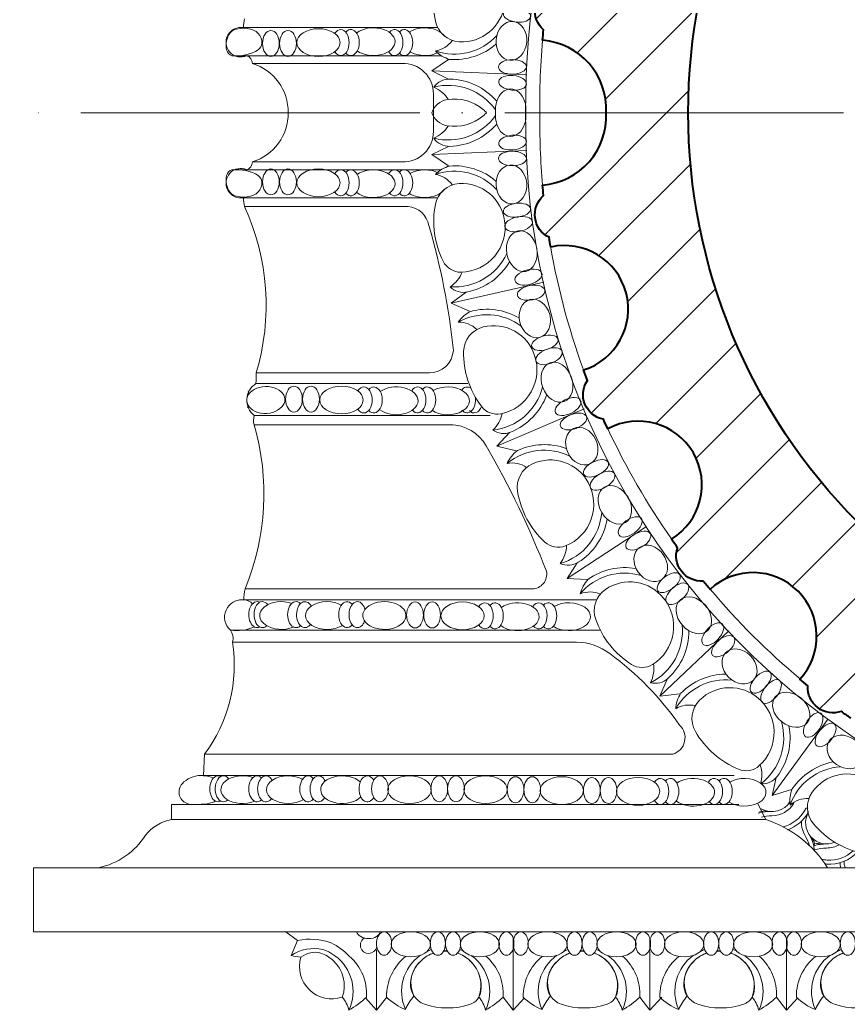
# Model space of a CAD drawing. Header units: millimetres. Extents: x 542654 to 551203, y 315718 to 321804.
# Drawn here: x 545931.4 to 546224.8, y 320136.7 to 320487.3 of the extents above; entities that cross this region are included whole.
import ezdxf

# ---------------------------------------------------------------- set-up
doc = ezdxf.new("R2010")
doc.units = ezdxf.units.MM
doc.linetypes.add('ACAD_ISO04W100', pattern=[30, 24, -3, 0, -3])
doc.layers.add('cad-block.com', color=250, linetype='Continuous')

msp = doc.modelspace()

# ---------------------------------------------------------------- hatches: boundary and pattern name
at = {"layer": 'cad-block.com', "lineweight": 15, "true_color": 0x000000}
h = msp.add_hatch(dxfattribs=at)
h.set_pattern_fill('ANSI31', color=18, scale=150, style=0)
h.set_pattern_definition([(45, (-1126099.823, -80286.563), (-13.25825215, 13.25825215), [])])
edge = h.paths.add_edge_path()
edge.add_arc((546631.96, 320453.48), 24.77, 177.8265, 265.2257)
edge.add_arc((546373.21, 320451.3), 257.67, 354.1553, 354.9869, ccw=False)
edge.add_arc((546623.73, 320418.33), 8.9, -64.2064, 49.2074, ccw=False)
edge.add_arc((546373.87, 320451.19), 257.01, 350.0647, 350.8467, ccw=False)
edge.add_arc((546622.11, 320384.86), 22.54, 77.4026, 252.7016)
edge.add_arc((546373.21, 320451.3), 257.67, 339.1553, 340.0384, ccw=False)
edge.add_arc((546606.66, 320354.61), 8.9, -79.2064, 34.2074, ccw=False)
edge.add_arc((546373.21, 320451.3), 257.67, 335.0207, 335.8457, ccw=False)
edge.add_arc((546596.02, 320322.69), 22.54, 61.4709, 238.5379)
edge.add_arc((546373.22, 320451.3), 257.66, 324.1553, 324.9882, ccw=False)
edge.add_arc((546573.68, 320297.49), 8.9, -94.2064, 19.2074, ccw=False)
edge.add_arc((546373.21, 320451.3), 257.67, 319.9981, 320.8457, ccw=False)
edge.add_arc((546555.37, 320269.05), 22.54, 47.4916, 222.4785)
edge.add_arc((546373.21, 320451.3), 257.67, 309.1553, 309.9719, ccw=False)
edge.add_arc((546527.03, 320250.84), 8.9, -109.2064, 4.2074, ccw=False)
edge.add_arc((546373.21, 320451.3), 257.67, 304.9273, 305.8457, ccw=False)
edge.add_arc((546501.79, 320227.85), 22.54, 32.764, 207.0672)
edge.add_arc((546373.22, 320451.28), 257.65, 294.1553, 294.904, ccw=False)
edge.add_arc((546469.91, 320217.86), 8.9, 235.7936, 349.2074, ccw=False)
edge.add_arc((546373.21, 320451.3), 257.67, 289.958, 290.8457, ccw=False)
edge.add_arc((546439.65, 320202.39), 22.54, 17.3263, 192.5624)
edge.add_arc((546373.21, 320451.3), 257.67, 279.1553, 279.9308, ccw=False)
edge.add_arc((546406.2, 320200.79), 8.9, 220.7936, 334.2074, ccw=False)
edge.add_arc((546373.21, 320451.3), 257.67, 275.0131, 275.8457, ccw=False)
edge.add_arc((546373.21, 320193.63), 22.54, 2.5066, 90)
edge.add_arc((546373.21, 320193.63), 22.54, 90, 177.4934)
edge.add_arc((546373.21, 320451.3), 257.67, 264.1543, 264.9869, ccw=False)
edge.add_arc((546340.23, 320200.79), 8.9, 205.7926, 319.2064, ccw=False)
edge.add_arc((546373.21, 320451.3), 257.67, 260.0692, 260.8447, ccw=False)
edge.add_arc((546306.78, 320202.39), 22.54, 347.4376, 522.6737)
edge.add_arc((546373.21, 320451.3), 257.67, 249.1543, 250.042, ccw=False)
edge.add_arc((546276.51, 320217.86), 8.9, 190.7926, 304.2064, ccw=False)
edge.add_arc((546373.2, 320451.28), 257.65, 245.096, 245.8447, ccw=False)
edge.add_arc((546244.64, 320227.85), 22.54, 332.9328, 507.236)
edge.add_arc((546373.21, 320451.3), 257.67, 234.1543, 235.0727, ccw=False)
edge.add_arc((546219.39, 320250.84), 8.9, 175.7926, 289.2064, ccw=False)
edge.add_arc((546373.21, 320451.3), 257.67, 230.0281, 230.8447, ccw=False)
edge.add_arc((546191.06, 320269.05), 22.54, 317.5215, 492.5084)
edge.add_arc((546373.21, 320451.3), 257.67, 219.1543, 220.0019, ccw=False)
edge.add_arc((546172.75, 320297.49), 8.9, 160.7926, 274.2064, ccw=False)
edge.add_arc((546373.2, 320451.3), 257.66, 215.0118, 215.8447, ccw=False)
edge.add_arc((546150.41, 320322.69), 22.54, 301.4621, 478.5291)
edge.add_arc((546373.21, 320451.3), 257.67, 204.1543, 204.9793, ccw=False)
edge.add_arc((546139.77, 320354.61), 8.9, 145.7926, 259.2064, ccw=False)
edge.add_arc((546373.21, 320451.3), 257.67, 199.9616, 200.8447, ccw=False)
edge.add_arc((546124.32, 320384.86), 22.54, 287.2984, 462.5974)
edge.add_arc((546372.55, 320451.19), 257.01, 189.1533, 189.9353, ccw=False)
edge.add_arc((546122.69, 320418.33), 8.9, 130.7926, 244.2064, ccw=False)
edge.add_arc((546373.21, 320451.3), 257.67, 185.0131, 185.8447, ccw=False)
edge.add_arc((546114.56, 320453.28), 24.57, 274.5848, 362.6533)
edge.add_arc((546114.56, 320455.55), 24.57, 357.3467, 445.4152)
edge.add_arc((546373.21, 320457.53), 257.67, 174.1553, 174.9869, ccw=False)
edge.add_arc((546122.69, 320490.51), 8.9, 115.7936, 229.2074, ccw=False)
edge.add_arc((546372.55, 320457.64), 257.01, 170.0647, 170.8467, ccw=False)
edge.add_arc((546124.32, 320523.97), 22.54, 257.4026, 432.7016)
edge.add_arc((546373.21, 320457.53), 257.67, 159.1553, 160.0384, ccw=False)
edge.add_arc((546139.77, 320554.22), 8.9, 100.7936, 214.2074, ccw=False)
edge.add_arc((546373.21, 320457.53), 257.67, 155.0207, 155.8457, ccw=False)
edge.add_arc((546150.41, 320586.14), 22.54, 241.4709, 418.5379)
edge.add_arc((546373.2, 320457.53), 257.66, 144.1553, 144.9882, ccw=False)
edge.add_arc((546172.75, 320611.35), 8.9, 85.7936, 199.2074, ccw=False)
edge.add_arc((546373.21, 320457.53), 257.67, 139.9981, 140.8457, ccw=False)
edge.add_arc((546191.06, 320639.78), 22.54, 227.4916, 402.4785)
edge.add_arc((546373.21, 320457.53), 257.67, 129.1553, 129.9719, ccw=False)
edge.add_arc((546219.39, 320657.99), 8.9, 70.7936, 184.2074, ccw=False)
edge.add_arc((546373.21, 320457.53), 257.67, 124.9273, 125.8457, ccw=False)
edge.add_arc((546244.64, 320680.98), 22.54, 212.764, 387.0672)
edge.add_arc((546373.2, 320457.55), 257.65, 114.1553, 114.904, ccw=False)
edge.add_arc((546276.51, 320690.97), 8.9, 55.7936, 169.2074, ccw=False)
edge.add_arc((546373.21, 320457.53), 257.67, 109.958, 110.8457, ccw=False)
edge.add_arc((546306.78, 320706.44), 22.54, 197.3263, 372.5624)
edge.add_arc((546373.21, 320457.53), 257.67, 99.1553, 99.9308, ccw=False)
edge.add_arc((546340.23, 320708.04), 8.9, 40.7936, 154.2074, ccw=False)
edge.add_arc((546373.21, 320457.53), 257.67, 95.0131, 95.8457, ccw=False)
edge.add_arc((546373.21, 320715.2), 22.54, 182.5066, 270)
edge.add_arc((546373.21, 320715.2), 22.54, 270, 357.4934)
edge.add_arc((546373.21, 320457.53), 257.67, 84.1543, 84.9869, ccw=False)
edge.add_arc((546406.2, 320708.04), 8.9, 25.7926, 139.2064, ccw=False)
edge.add_arc((546373.21, 320457.53), 257.67, 80.0692, 80.8447, ccw=False)
edge.add_arc((546439.65, 320706.44), 22.54, 167.4376, 342.6737)
edge.add_arc((546373.21, 320457.53), 257.67, 69.1543, 70.042, ccw=False)
edge.add_arc((546469.91, 320690.97), 8.9, 10.7926, 124.2064, ccw=False)
edge.add_arc((546373.22, 320457.55), 257.65, 65.096, 65.8447, ccw=False)
edge.add_arc((546501.79, 320680.98), 22.54, 152.9328, 327.236)
edge.add_arc((546373.21, 320457.53), 257.67, 54.1543, 55.0727, ccw=False)
edge.add_arc((546527.03, 320657.99), 8.9, -4.2074, 109.2064, ccw=False)
edge.add_arc((546373.21, 320457.53), 257.67, 50.0281, 50.8447, ccw=False)
edge.add_arc((546555.37, 320639.78), 22.54, 137.5215, 312.5084)
edge.add_arc((546373.21, 320457.53), 257.67, 39.1543, 40.0019, ccw=False)
edge.add_arc((546573.68, 320611.35), 8.9, -19.2074, 94.2064, ccw=False)
edge.add_arc((546373.22, 320457.53), 257.66, 35.0118, 35.8447, ccw=False)
edge.add_arc((546596.02, 320586.14), 22.54, 121.4621, 298.5291)
edge.add_arc((546373.21, 320457.53), 257.67, 24.1543, 24.9793, ccw=False)
edge.add_arc((546606.66, 320554.22), 8.9, -34.2074, 79.2064, ccw=False)
edge.add_arc((546373.21, 320457.53), 257.67, 19.9616, 20.8447, ccw=False)
edge.add_arc((546622.11, 320523.97), 22.54, 107.2984, 282.5974)
edge.add_arc((546373.87, 320457.64), 257.01, 9.1533, 9.9353, ccw=False)
edge.add_arc((546623.73, 320490.51), 8.9, -49.2074, 64.2064, ccw=False)
edge.add_arc((546373.21, 320457.53), 257.67, 5.0131, 5.8447, ccw=False)
edge.add_arc((546631.96, 320455.35), 24.77, 94.7743, 182.1735)
edge = h.paths.add_edge_path(flags=16)
edge.add_arc((546373.21, 320454.42), 205.1, 89.9994, 180, ccw=False)
edge.add_arc((546373.21, 320454.42), 205.1, 0, 90.0006, ccw=False)
edge.add_arc((546373.21, 320454.42), 205.1, -90.0006, 0, ccw=False)
edge.add_arc((546373.21, 320454.42), 205.1, 180, 270.0006, ccw=False)

# ---------------------------------------------------------------- linework, layer by layer
at = {"layer": 'cad-block.com', "color": 18, "lineweight": 40, "true_color": 0x000000}
msp.add_lwpolyline([(546168.11, 320454.42, -0.414217), (546373.21, 320659.51, -0.414217), (546578.31, 320454.42, -0.414217), (546373.21, 320249.32, -0.414217)], format="xyb", close=True, dxfattribs=at)
at = {"layer": 'cad-block.com', "color": 18, "lineweight": 15, "true_color": 0x000000}
for points in [[(546103.08, 320492.7, -0.186893), (546097.76, 320483.05, -0.192304), (546087.01, 320479.52, -0.339953), (546078.59, 320486.88, -0.167449), (546081.32, 320507.03, -0.287977), (546087.69, 320510.87, -0.218078), (546099.6, 320505.17, -0.214395), (546103.08, 320492.7, -258.975985)], [(546011.01, 320487.66, 0.027808), (546010.58, 320484.52, 1.35506), (546011.78, 320474.59, -0.308822), (546013.74, 320471.87), (546066.78, 320471.87, -0.426697), (546077.86, 320461.04, -1.449606)], [(546006.54, 320474.59, -0.263797), (546004.64, 320476.69, -0.215258), (546005.88, 320482.66, -0.209038), (546008.09, 320483.96, -1.101049)], [(546016.4, 320481.69, -0.399865), (546015.79, 320476.61, -2.514124)], [(546084.56, 320480.02, -0.205857), (546078.58, 320476.27, 0.29849), (546100.36, 320481.75, 0.29849)], [(546078.58, 320476.27, 0.134014), (546083.61, 320473.3, 0.19876), (546100.02, 320478.64, 0.19876)], [(546013.73, 320471.87, -0.333143), (546026.43, 320454.41, 3.293523)], [(546100.29, 320458.45, 0.213095), (546083.67, 320466.33, 0.253318), (546078, 320463.43)], [(546099.85, 320455.41, 0.31169), (546078, 320463.43, -0.14864), (546083.16, 320459.1)], [(546077.27, 320454.42, -0.275592), (546082.75, 320459.03, -0.218078), (546095.49, 320455.55, -0.026367), (546096.71, 320454.42, -0.026367)], [(546013.73, 320436.96, 0.333143), (546026.43, 320454.42, -3.293523)], [(546077.27, 320454.42, 0.275592), (546082.75, 320449.8, 0.218078), (546095.49, 320453.28, 0.026367), (546096.71, 320454.42, 0.026367)], [(546099.85, 320453.42, -0.31169), (546078, 320445.4, 0.14864), (546083.16, 320449.73)], [(546011.01, 320421.17, -0.027808), (546010.58, 320424.31, -1.35506), (546011.78, 320434.24, 0.308822), (546013.74, 320436.96), (546066.78, 320436.96, 0.426697), (546077.86, 320447.79, 1.449606)], [(546100.29, 320450.38, -0.213095), (546083.67, 320442.5, -0.253318), (546078, 320445.4)], [(546006.54, 320434.24, 0.263797), (546004.64, 320432.14, 0.215258), (546005.88, 320426.17, 0.209038), (546008.09, 320424.87, 1.101049)], [(546078.58, 320432.56, -0.134014), (546083.61, 320435.53, -0.19876), (546100.02, 320430.19, -0.19876)], [(546084.56, 320428.82, 0.205857), (546078.58, 320432.56, -0.29849), (546100.36, 320427.08, -0.29849)], [(546016.4, 320427.14, 0.399865), (546015.79, 320432.22, 2.514124)], [(546103.08, 320416.13, 0.186893), (546097.76, 320425.78, 0.192304), (546087.01, 320429.31, 0.339953), (546078.59, 320421.95, 0.167449), (546081.32, 320401.81, 0.287977), (546087.69, 320397.96, 0.218078), (546099.6, 320403.66, 0.214395), (546103.08, 320416.13, 258.975985)], [(546015.12, 320362.31, 0.181945), (546011.01, 320421.17), (546068.93, 320421.17)], [(546068.93, 320421.17, -0.341372), (546076.25, 320414.45, -7.24426)], [(546076.25, 320414.45, -0.045606), (546084.93, 320370.27, 407.089865), (546084.93, 320370.27, 43.055625)], [(546103.86, 320404.57, -0.31169), (546083.8, 320392.78, 0.14864), (546088.1, 320397.97)], [(546104.84, 320401.66, -0.213095), (546089.89, 320390.94, -0.253318), (546083.8, 320392.78)], [(546086.67, 320380.25, -0.134014), (546091.08, 320384.08, -0.19876), (546108.18, 320381.75, -0.19876)], [(546093.22, 320377.64, 0.205857), (546086.67, 320380.25, -0.29849), (546109.07, 320378.75, -0.29849)], [(546113.7, 320368.46, 0.186893), (546106.74, 320377.01, 0.192304), (546095.53, 320378.56, 0.339953), (546088.57, 320369.82, 0.167449), (546094.85, 320350.48, 0.287977), (546101.8, 320347.83, 0.218078), (546112.5, 320355.57, 0.214395), (546113.7, 320368.46, 258.975985)], [(546014.37, 320343.96, -0.153481), (546014.43, 320347.25, -0.525765), (546015.02, 320358.49, 0.019182), (546015.12, 320362.31), (546076.43, 320362.31, 0.395251), (546084.93, 320370.27, 0.920521)], [(546012.54, 320354.99, 0.033954), (546012.24, 320355.89)], [(546116.54, 320357.23, -0.31169), (546098.9, 320342.05, 0.14864), (546102.21, 320347.92)], [(546024.14, 320350.27, 0.454753), (546023.94, 320355.6, 2.514124)], [(546118.02, 320354.54, -0.213095), (546105.22, 320341.32, -0.253318), (546098.9, 320342.05)], [(546011.97, 320349.9, 0.038188), (546012.4, 320350.89, 0.038188)], [(545996.43, 320219.78), (545996.75, 320227.31, 0.203496), (546006.74, 320266.96, 0.223902), (546005.97, 320271.19, -0.732398), (546010.77, 320281.96, -0.080164), (546011.15, 320285.81, 0.170072), (546014.37, 320343.96, -0.263929)], [(546083.84, 320343.96, -0.265446), (546096.54, 320336.47, -1.842955)], [(546096.54, 320336.47, -0.038105), (546117.92, 320292.05, -6.307699)], [(546103.96, 320330.23, -0.134014), (546107.62, 320334.78, -0.19876), (546124.86, 320335.54, -0.19876)], [(546110.87, 320328.82, 0.205857), (546103.96, 320330.23, -0.29849), (546126.27, 320332.75, -0.29849)], [(546132.67, 320323.46, 0.186893), (546124.29, 320330.62, 0.192304), (546112.99, 320330.14, 0.339953), (546107.69, 320320.3, 0.167449), (546117.32, 320302.4, 0.287977), (546124.64, 320301.03, 0.218078), (546133.79, 320310.56, 0.214395), (546132.67, 320323.46, 258.975985)], [(546137.46, 320312.91, -0.31169), (546122.81, 320294.82, 0.14864), (546125.02, 320301.19)], [(546139.4, 320310.53, -0.213095), (546129.17, 320295.24, -0.253318), (546122.81, 320294.82)], [(546129.9, 320284.1, -0.134014), (546132.69, 320289.23, -0.19876), (546149.52, 320293.06, -0.19876)], [(546117.92, 320292.05, -0.457804), (546112.86, 320285.81, -1.985215)], [(546136.96, 320283.95, 0.205857), (546129.9, 320284.1, -0.29849), (546151.4, 320290.56, -0.29849)], [(546159.36, 320282.56, 0.186893), (546149.84, 320288.11, 0.192304), (546138.8, 320285.63, 0.339953), (546135.35, 320274.99, 0.167449), (546148.03, 320259.1, 0.287977), (546155.47, 320259.06, 0.218078), (546162.77, 320270.07, 0.214395), (546159.36, 320282.56, 258.975985)], [(546053.62, 320278.56, 0.033954), (546053.32, 320279.47)], [(546067.03, 320273.84, 0.454753), (546066.82, 320279.17, 2.514124)], [(546053.05, 320273.48, 0.038188), (546053.47, 320274.47, 0.038188)], [(546165.96, 320273.04, -0.31169), (546154.78, 320252.62, 0.14864), (546155.82, 320259.28)], [(546168.29, 320271.04, -0.213095), (546160.96, 320254.17, -0.253318), (546154.78, 320252.62)], [(546162.65, 320227.31, 0.582442), (546164.99, 320237.64, 0.083509), (546140.3, 320262.9, 0.167599), (546128.56, 320266.96)], [(546163.67, 320243.34, -0.134014), (546165.5, 320248.89, -0.19876), (546181.37, 320255.66, -0.19876)], [(546170.64, 320244.45, 0.205857), (546163.67, 320243.34, -0.29849), (546183.67, 320253.54, -0.29849)], [(546192.93, 320247.09, 0.186893), (546182.57, 320250.85, 0.192304), (546172.15, 320246.43, 0.339953), (546170.65, 320235.35, 0.167449), (546185.96, 320221.98, 0.287977), (546193.29, 320223.27, 0.218078), (546198.51, 320235.4, 0.214395), (546192.93, 320247.09, 258.975985)], [(546201.12, 320238.89, -0.31169), (546193.77, 320216.81, 0.14864), (546193.6, 320223.55)], [(546203.77, 320237.34, -0.213095), (546199.57, 320219.44, -0.253318), (546193.77, 320216.81)], [(546204.17, 320209.26, -0.134014), (546204.98, 320215.05, -0.19876), (546219.39, 320224.55, -0.19876)], [(546210.83, 320211.6, 0.205857), (546204.17, 320209.26, -0.29849), (546222.03, 320222.87, -0.29849)], [(545996.43, 320219.78, 0.193035), (545989.51, 320217.48, 0.138323), (545987.93, 320215.13, 0.92073)], [(546232.29, 320218.18, 0.186893), (546221.43, 320220.03, 0.192304), (546211.96, 320213.82, 0.339953), (546212.47, 320202.66, 0.167449), (546229.92, 320192.23, 0.287977), (546236.9, 320194.81, 0.218078), (546239.87, 320207.68, 0.214395), (546232.29, 320218.18, 258.975985)], [(545987.93, 320215.13, 0.512878), (545992.42, 320209.54, 0.704384)], [(546205.54, 320209.96, 0.00037), (546205.53, 320209.94, -0.268575), (546197.73, 320205.52, 0.068244), (546194.08, 320205.05, 0.068244)], [(546193.16, 320206.34, 0.003234), (546193.12, 320206.51)], [(546193.35, 320206.9, -0.08041), (546195.71, 320207.27, -19.622148)], [(546209.94, 320208.3, 0.024135), (546209.47, 320207.57, -0.206952), (546201.71, 320201.61, -0.206952)], [(546210.73, 320206.85, -0.182046), (546203.31, 320200.58, -0.182046)], [(545959.21, 320187.09, 0.201803), (545975.95, 320198.66, -0.178174), (545985.12, 320204.17), (546195.57, 320204.17)], [(546217.46, 320187.09, 0.176737), (546195.57, 320204.17, 1.049558)], [(546211.03, 320194.98, 0.078723), (546209.42, 320198.6, -0.067828), (546208.51, 320200.84)], [(546212.84, 320193.09, 0.108991), (546210.96, 320198.87), (546210.96, 320198.87)], [(546212.89, 320195.59, 0.084322), (546211.65, 320197.99, -1.326627)], [(546217.12, 320195.54, 0.07743), (546212.55, 320194.87)], [(546221.61, 320195.25, -0.132069), (546217.11, 320194.09, 0.080911), (546212.8, 320193.43)], [(546212.89, 320195.59, -0.07015), (546215.56, 320195.72, -19.622148)], [(546226.51, 320193.15, -0.206858), (546217.31, 320189.83, 0.049772), (546215.46, 320190.01, 0.049772)], [(546228.11, 320192.69, -0.225032), (546217.12, 320188.39), (546217.12, 320188.39)], [(546222.19, 320187.09, -0.079501), (546221.91, 320188.9)], [(546223.74, 320187.09, -0.121818), (546223.3, 320189.38)], [(546027.44, 320156), (546029.78, 320161.39, -0.140501), (546041.64, 320160.47, -5.555021)], [(546041.64, 320160.47, -0.096726), (546048.08, 320155.77, -11.548525)], [(546057.8, 320159.11, -1.582051), (546053.58, 320162.31, -3.521077)], [(546030.92, 320155.42, -0.020135), (546027.44, 320156, -0.207412), (546038.75, 320158.16, -18.146009)], [(546045.61, 320141.33, -0.614238), (546030.92, 320155.42, -0.23795), (546038, 320156.9, -3.091262)], [(546043.01, 320155.97, -0.359399), (546047.96, 320136.71, 0.095363), (546045.61, 320141.33, 0.306751), (546042.34, 320154.26, 0.101588), (546038, 320156.9, 0.101588)], [(546038.75, 320158.16, -0.021792), (546040.03, 320157.67, -0.021792)], [(546040.03, 320157.67, -0.039125), (546043.01, 320155.97, 3.800101)], [(546073.73, 320154.44, 0.346391), (546070.98, 320141.72, 0.077991), (546067.98, 320136.93, -0.359977), (546073.24, 320156.12, -0.359977)], [(546077.95, 320156.95, 0.101551), (546073.73, 320154.44, 0.192304), (546069.78, 320146.29, 0.339953), (546074.71, 320138.83, 0.167449), (546090.97, 320138.83, 0.287977), (546094.71, 320143.47, 0.218078), (546091.47, 320153.52, 0.122256), (546086.39, 320156.89, 0.122256)], [(546077.87, 320156.9, 0.096379), (546073.73, 320154.44)], [(546075.64, 320157.51, -0.026874), (546077.2, 320158.13, -0.026874)], [(546082.81, 320157.62, 0.025321), (546081.53, 320157.63)], [(546081.95, 320157.62, 0.008495), (546081.54, 320157.61, 0.008495)], [(546082.76, 320157.61, 0.015978), (546081.95, 320157.62)], [(546082, 320158.96, -0.005183), (546082.33, 320158.96, -0.005183)], [(546091.4, 320155.97, -0.359399), (546096.35, 320136.71, 0.095363), (546094, 320141.33, 0.306751), (546090.73, 320154.26, 0.101588), (546086.39, 320156.9, 0.101588)], [(546087.14, 320158.16, -0.021792), (546088.41, 320157.67, -0.021792)], [(546122.12, 320154.44, 0.346391), (546119.36, 320141.72, 0.077991), (546116.36, 320136.93, -0.359977), (546121.63, 320156.12, -0.359977)], [(546126.34, 320156.95, 0.101551), (546122.12, 320154.44, 0.192304), (546118.17, 320146.29, 0.339953), (546123.1, 320138.83, 0.167449), (546139.36, 320138.83, 0.287977), (546143.1, 320143.47, 0.218078), (546139.85, 320153.52, 0.122256), (546134.78, 320156.89, 0.122256)], [(546126.26, 320156.9, 0.096379), (546122.12, 320154.44)], [(546124.03, 320157.51, -0.026874), (546125.58, 320158.13, -0.026874)], [(546131.2, 320157.62, 0.025321), (546129.92, 320157.63)], [(546130.34, 320157.62, 0.008495), (546129.93, 320157.61, 0.008495)], [(546131.15, 320157.61, 0.015978), (546130.34, 320157.62)], [(546130.39, 320158.96, -0.005183), (546130.72, 320158.96, -0.005183)], [(546139.79, 320155.97, -0.359399), (546144.74, 320136.71, 0.095363), (546142.39, 320141.33, 0.306751), (546139.12, 320154.26, 0.101588), (546134.78, 320156.9, 0.101588)], [(546135.53, 320158.16, -0.021792), (546136.8, 320157.67, -0.021792)], [(546170.51, 320154.44, 0.346391), (546167.75, 320141.72, 0.077991), (546164.75, 320136.93, -0.359977), (546170.02, 320156.12, -0.359977)], [(546174.73, 320156.95, 0.101551), (546170.51, 320154.44, 0.192304), (546166.56, 320146.29, 0.339953), (546171.49, 320138.83, 0.167449), (546187.75, 320138.83, 0.287977), (546191.49, 320143.47, 0.218078), (546188.24, 320153.52, 0.122256), (546183.17, 320156.89, 0.122256)], [(546174.65, 320156.9, 0.096379), (546170.51, 320154.44)], [(546172.42, 320157.51, -0.026874), (546173.97, 320158.13, -0.026874)], [(546179.58, 320157.62, 0.025321), (546178.31, 320157.63)], [(546178.73, 320157.62, 0.008495), (546178.32, 320157.61, 0.008495)], [(546179.54, 320157.61, 0.015978), (546178.73, 320157.62)], [(546178.78, 320158.96, -0.005183), (546179.11, 320158.96, -0.005183)], [(546188.18, 320155.97, -0.359399), (546193.13, 320136.71, 0.095363), (546190.78, 320141.33, 0.306751), (546187.5, 320154.26, 0.101588), (546183.17, 320156.9, 0.101588)], [(546183.92, 320158.16, -0.021792), (546185.19, 320157.67, -0.021792)], [(546218.9, 320154.44, 0.346391), (546216.14, 320141.72, 0.077991), (546213.14, 320136.93, -0.359977), (546218.41, 320156.12, -0.359977)], [(546223.12, 320156.95, 0.101551), (546218.9, 320154.44, 0.192304), (546214.95, 320146.29, 0.339953), (546219.87, 320138.83, 0.167449), (546236.14, 320138.83, 0.287977), (546239.88, 320143.47, 0.218078), (546236.63, 320153.52, 0.122256), (546231.56, 320156.89, 0.122256)], [(546223.04, 320156.9, 0.096379), (546218.9, 320154.44)], [(546220.81, 320157.51, -0.026874), (546222.36, 320158.13, -0.026874)], [(546047.96, 320136.71, 0.06195), (546054.18, 320141.33, 0.235173), (546048.08, 320155.77, 0.235173)], [(546067.96, 320155.72, 0.223389), (546061.24, 320141.33, 0.09981), (546067.98, 320136.93)], [(546096.35, 320136.71, 0.06195), (546102.57, 320141.33, 0.235173), (546096.47, 320155.77, 0.235173)], [(546116.35, 320155.72, 0.223389), (546109.63, 320141.33, 0.09981), (546116.36, 320136.93)], [(546144.74, 320136.71, 0.06195), (546150.96, 320141.33, 0.235173), (546144.86, 320155.77, 0.235173)], [(546164.74, 320155.72, 0.223389), (546158.02, 320141.33, 0.09981), (546164.75, 320136.93)], [(546193.13, 320136.71, 0.06195), (546199.35, 320141.33, 0.235173), (546193.25, 320155.77, 0.235173)], [(546213.13, 320155.72, 0.223389), (546206.4, 320141.33, 0.09981), (546213.14, 320136.93)]]:
    msp.add_lwpolyline(points, format="xyb", dxfattribs=at)
at = {"layer": 'cad-block.com', "color": 18, "lineweight": 40, "true_color": 0x000000}
msp.add_lwpolyline([(546225.68, 320240.04, -0.004007), (546222.32, 320242.44, -0.539649), (546210.51, 320251.5, -0.003563), (546207.68, 320253.83, 0.957182), (546175.83, 320285.67, -0.003698), (546173.4, 320288.61, -0.539649), (546164.34, 320300.41, -0.003634), (546162.17, 320303.47, 0.974726), (546139.64, 320342.49, -0.0036), (546138.1, 320345.87, -0.539649), (546132.4, 320359.62, -0.003853), (546131.02, 320363.34, 0.959795), (546119.4, 320406.85, -0.003412), (546118.82, 320410.31, -0.539649), (546116.88, 320425.06, -0.003628), (546116.53, 320428.79, 0.404374), (546139.1, 320454.42), (546139.1, 320454.42), (546139.1, 320454.42, 0.404374), (546116.53, 320480.04, -0.003628), (546116.88, 320483.77, -0.539649), (546118.82, 320498.52, -0.003412)], format="xyb", dxfattribs=at)
at = {"layer": 'cad-block.com', "color": 18, "lineweight": 15, "true_color": 0x000000}
for points in [[(546010.58, 320484.52), (546079.41, 320484.52)], [(546006.54, 320474.59), (546080.66, 320474.59)], [(546077.33, 320469.24), (546083.19, 320473.19)], [(546083.21, 320466.33), (546077.33, 320469.24), (546110.92, 320467.79)], [(546077.86, 320461.04), (546077.86, 320454.41)], [(546077.86, 320447.79), (546077.86, 320454.42)], [(546083.21, 320442.5), (546077.33, 320439.59), (546110.92, 320441.04)], [(546077.33, 320439.59), (546083.19, 320435.64)], [(546006.54, 320434.24), (546080.66, 320434.24)], [(546010.58, 320424.31), (546079.41, 320424.31)], [(546089.45, 320390.86), (546084.17, 320386.95), (546116.97, 320394.37)], [(546084.17, 320386.95), (546090.65, 320384.1)], [(546015.02, 320358.49), (546090.09, 320358.49)], [(546104.8, 320341.17), (546100.31, 320336.37), (546131.25, 320349.53)], [(546014.43, 320347.25), (546097.94, 320347.25)], [(546014.37, 320343.96), (546084.69, 320343.96)], [(546100.31, 320336.37), (546107.19, 320334.73)], [(546128.78, 320295.01), (546125.22, 320289.49), (546153.31, 320307.96)], [(546125.22, 320289.49), (546132.28, 320289.1)], [(546011.15, 320285.81), (546112.86, 320285.81)], [(546010.8, 320281.96), (546135.69, 320281.96)], [(546005.98, 320271.19), (546136.99, 320271.19)], [(546160.61, 320253.87), (546158.1, 320247.81), (546182.44, 320271)], [(546006.74, 320266.96), (546128.56, 320266.96)], [(546158.1, 320247.81), (546165.12, 320248.69)], [(546199.28, 320219.08), (546197.89, 320212.67), (546217.7, 320239.83)], [(545996.75, 320227.31), (546162.65, 320227.31)], [(546184.4, 320219.78), (545996.43, 320219.78)], [(546197.89, 320212.67), (546204.64, 320214.79)], [(545985.12, 320204.17), (545985.14, 320209.54)], [(546186.03, 320209.54), (545985.14, 320209.54)], [(546195.57, 320204.17), (546192.7, 320209.94)], [(546212.89, 320195.59), (546212.55, 320194.87)], [(545936.23, 320164.45), (545936.23, 320187.09), (546227.67, 320187.09), (546227.67, 320164.45), (545936.23, 320164.45)], [(546029.78, 320161.39), (546025.65, 320164.45)], [(546106.16, 320136.68), (546106.16, 320162.18)], [(546154.55, 320136.68), (546154.55, 320162.18)], [(546202.94, 320136.68), (546202.94, 320162.18)], [(546057.77, 320136.68), (546057.77, 320158.05)], [(546057.77, 320136.68), (546053.87, 320141.03)], [(546057.77, 320136.68), (546061.36, 320141.33)], [(546106.16, 320136.68), (546102.57, 320141.33)], [(546106.16, 320136.68), (546110, 320140.96)], [(546154.55, 320136.68), (546150.96, 320141.33)], [(546154.55, 320136.68), (546158.72, 320141.33)], [(546202.94, 320136.68), (546199.35, 320141.33)], [(546202.94, 320136.68), (546206.78, 320140.96)]]:
    msp.add_lwpolyline(points, dxfattribs=at)
at = {"layer": 'cad-block.com', "color": 18, "linetype": 'ACAD_ISO04W100', "lineweight": 15, "ltscale": 5, "true_color": 0x000000}
msp.add_lwpolyline([(546373.21, 320454.42), (545931.39, 320454.42)], dxfattribs=at)
msp.add_lwpolyline([(546373.21, 320454.42), (545931.39, 320454.42)], dxfattribs=at)
at = {"layer": 'cad-block.com', "color": 18, "lineweight": 15, "true_color": 0x000000}
for centre, radius, start, end in [((546373.22, 320457.53), 262.7, 90, 180.6786), ((546373.21, 320457.53), 257.67, 174.1553, 180.6918), ((546373.22, 320451.3), 262.7, 179.3214, 270), ((546372.55, 320451.19), 257.01, 179.2817, 185.0014), ((546372.55, 320451.19), 257.01, 189.1533, 199.9886), ((546372.55, 320451.19), 257.01, 205.0185, 215.0766), ((546372.55, 320451.19), 257.01, 220.0764, 230.126), ((546197.81, 320214.47), 7.5, 239.4661, 329.4661), ((546197.2, 320188.76), 18.22, 88.6364, 102.9522), ((546217.19, 320203.04), 7.5, 149.4684, 293.3716), ((546217.19, 320203.04), 8.96, 176.1471, 194.2288)]:
    msp.add_arc(centre, radius, start, end, dxfattribs=at)
at = {"layer": 'cad-block.com', "color": 18, "lineweight": 15, "true_color": 0x000000, "extrusion": (0, 0, -1)}
for centre, major_axis, ratio in [((546107.46, 320488.94), (-4.8, 0.52), 0.507645), ((546105.5, 320479.83), (0.51, 6.88), 0.787146), ((546020.33, 320478.93), (0, 4.6), 0.644731), ((546026.37, 320478.93), (0, 4.6), 0.644731), ((546037.15, 320479.24), (7.66, 0), 0.641162), ((546105.9, 320464.99), (-4.92, 0.49), 0.522861), ((546105.84, 320438.2), (-4.94, 0.05), 0.522861), ((546112.48, 320390.67), (-4.87, -0.84), 0.522861), ((546127.5, 320345.09), (-4.64, -1.69), 0.522861), ((546150.41, 320302.92), (-4.27, -2.5), 0.522861), ((546180.49, 320265.52), (-3.75, -3.22), 0.522861), ((546216.76, 320234.09), (-3.12, -3.84), 0.522861), ((546060.39, 320160.28), (0, -4.17), 0.644731), ((546069.87, 320160), (-6.96, 0), 0.639967), ((546103.71, 320160.28), (0, -4.17), 0.644731), ((546108.78, 320160.28), (0, -4.17), 0.644731), ((546118.26, 320160), (-6.96, 0), 0.639967), ((546152.1, 320160.28), (0, -4.17), 0.644731), ((546157.16, 320160.28), (0, -4.17), 0.644731), ((546166.65, 320160), (-6.96, 0), 0.639967), ((546200.48, 320160.28), (0, -4.17), 0.644731), ((546205.55, 320160.28), (0, -4.17), 0.644731), ((546215.04, 320160), (-6.96, 0), 0.639967)]:
    msp.add_ellipse(centre, major_axis=major_axis, ratio=ratio, dxfattribs=at)
for centre, major_axis, ratio, start_param, end_param in [((546009.46, 320479.13), (7.28, 1.67), 0.671725, 4.677849, 6.093427), ((546045.06, 320479.24), (0, 4.6), 0.644731, 5.504133, 10.203831), ((546048.63, 320479.24), (0, 4.6), 0.644731, 5.659869, 10.048094), ((546056.61, 320479.55), (7.66, 0), 0.641162, 3.834664, 8.696112), ((546064.12, 320479.24), (0, 4.6), 0.644731, 5.614071, 10.167271), ((546067.56, 320479.24), (0, 4.6), 0.644731, 5.672275, 10.03618), ((546074.8, 320479.55), (7.66, 0), 0.641162, 3.894992, 5.856006), ((546009.46, 320479.13), (8.76, 1.14), 0.507721, 0.832406, 1.976749), ((546074.8, 320479.55), (7.66, 0), 0.641162, 7.12992, 8.596551), ((546105.24, 320455.54), (-0.03, 7.3), 0.73906, 4.560987, 8.011295), ((546009.66, 320276.33), (-4.88, -3.42), 0.929129, 1.768916, 2.94296), ((546015.43, 320276.71), (0, -4.6), 0.644731, 5.959254, 9.748709), ((546017.32, 320276.71), (0, -4.6), 0.644731, 5.715893, 10.124623), ((546024.03, 320276.41), (-7.67, 0), 0.639967, 4.127125, 8.361778), ((546009.66, 320276.33), (-8.9, -1.33), 0.577549, 4.223801, 5.225185), ((545995.88, 320214.66), (-7.67, 0), 0.659125, 1.641044, 2.143605), ((546001.65, 320215.05), (0, -4.6), 0.644731, 5.959254, 9.748709), ((546003.54, 320215.05), (0, -4.6), 0.644731, 5.715893, 10.124623), ((546010.25, 320214.74), (-7.67, 0), 0.639967, 4.127125, 8.361778), ((545995.88, 320214.66), (-7.67, 0), 0.659125, 4.026792, 4.740005)]:
    msp.add_ellipse(centre, major_axis=major_axis, ratio=ratio, start_param=start_param, end_param=end_param, dxfattribs=at)
at = {"layer": 'cad-block.com', "color": 18, "lineweight": 15, "true_color": 0x000000}
for centre, major_axis, ratio in [((546105.84, 320470.63), (-4.94, -0.05), 0.522861), ((546105.9, 320443.84), (-4.92, -0.49), 0.522861), ((546020.33, 320429.9), (0, -4.6), 0.644731), ((546026.37, 320429.9), (0, -4.6), 0.644731), ((546037.15, 320429.59), (7.66, 0), 0.641162), ((546105.5, 320429), (0.51, -6.88), 0.787146), ((546107.46, 320419.89), (-4.8, -0.52), 0.507645), ((546108.06, 320414.96), (-4.85, -0.94), 0.522861), ((546109.19, 320405.41), (1.27, -7.18), 0.73906), ((546111.53, 320396.23), (-4.75, -1.36), 0.522861), ((546113.79, 320381.56), (1.73, -6.68), 0.787146), ((546117.34, 320372.95), (-4.63, -1.37), 0.507645), ((546118.81, 320368.2), (-4.61, -1.79), 0.522861), ((546121.63, 320359.01), (2.54, -6.84), 0.73906), ((546028.48, 320353.02), (0, -4.6), 0.644731), ((546034.52, 320353.02), (0, -4.6), 0.644731), ((546045.3, 320352.72), (7.66, 0), 0.641162), ((546125.57, 320350.39), (-4.43, -2.19), 0.522861), ((546130.41, 320336.35), (2.9, -6.26), 0.787146), ((546135.44, 320328.52), (-4.31, -2.17), 0.507645), ((546137.74, 320324.11), (-4.21, -2.58), 0.522861), ((546142.15, 320315.57), (3.72, -6.28), 0.73906), ((546147.57, 320307.79), (-3.97, -2.94), 0.522861), ((546154.84, 320294.85), (3.97, -5.64), 0.787146), ((546161.19, 320288.03), (-3.85, -2.9), 0.507645), ((546164.23, 320284.11), (-3.69, -3.3), 0.522861), ((546170.1, 320276.49), (4.78, -5.51), 0.73906), ((546071.36, 320276.6), (0, -4.6), 0.644731), ((546077.4, 320276.6), (0, -4.6), 0.644731), ((546088.19, 320276.29), (7.66, 0), 0.641162), ((546176.82, 320269.81), (-3.38, -3.61), 0.522861), ((546186.28, 320258.37), (4.91, -4.85), 0.787146), ((546193.75, 320252.8), (-3.27, -3.55), 0.507645), ((546197.45, 320249.48), (-3.04, -3.9), 0.522861), ((546204.58, 320243.03), (5.69, -4.57), 0.73906), ((546212.38, 320237.66), (-2.68, -4.15), 0.522861), ((546223.74, 320228.09), (5.7, -3.89), 0.787146), ((546058.94, 320215.05), (0, -4.6), 0.644731), ((546069.4, 320214.74), (7.66, 0), 0.641162), ((546079.95, 320215.05), (0, -4.6), 0.644731), ((546085.87, 320215.05), (0, -4.6), 0.644731), ((546096.34, 320214.74), (7.66, 0), 0.641162), ((546106.96, 320214.74), (0, -4.6), 0.644731), ((546112.88, 320214.74), (0, -4.6), 0.644731), ((546123.34, 320214.43), (7.66, 0), 0.641162), ((546133.97, 320214.43), (0, -4.6), 0.644731), ((546139.89, 320214.43), (0, -4.6), 0.644731), ((546150.35, 320214.13), (7.66, 0), 0.641162), ((546079.45, 320160.28), (0, -4.17), 0.644731), ((546084.83, 320160.28), (0, -4.17), 0.644731), ((546094.32, 320160), (6.94, 0), 0.641162), ((546127.84, 320160.28), (0, -4.17), 0.644731), ((546133.22, 320160.28), (0, -4.17), 0.644731), ((546142.7, 320160), (6.94, 0), 0.641162), ((546176.23, 320160.28), (0, -4.17), 0.644731), ((546181.6, 320160.28), (0, -4.17), 0.644731), ((546191.09, 320160), (6.94, 0), 0.641162), ((546224.62, 320160.28), (0, -4.17), 0.644731)]:
    msp.add_ellipse(centre, major_axis=major_axis, ratio=ratio, dxfattribs=at)
for centre, major_axis, ratio, start_param, end_param in [((546105.24, 320453.29), (-0.03, -7.3), 0.73906, 4.560987, 8.011295), ((546009.46, 320429.7), (8.76, -1.14), 0.507721, 0.832406, 1.976749), ((546045.06, 320429.59), (0, -4.6), 0.644731, 5.504133, 10.203831), ((546048.63, 320429.59), (0, -4.6), 0.644731, 5.659869, 10.048094), ((546056.61, 320429.28), (7.66, 0), 0.641162, 3.834664, 8.696112), ((546064.12, 320429.59), (0, -4.6), 0.644731, 5.614071, 10.167271), ((546067.56, 320429.59), (0, -4.6), 0.644731, 5.672275, 10.03618), ((546074.8, 320429.28), (7.66, 0), 0.641162, 7.12992, 8.596551), ((546009.46, 320429.7), (7.28, -1.67), 0.671725, 4.677849, 6.093427), ((546074.8, 320429.28), (7.66, 0), 0.641162, 3.894992, 5.856006), ((546018.48, 320352.71), (-6.71, -0.29), 0.708066, 3.734089, 8.82662), ((546053.21, 320352.72), (0, -4.6), 0.644731, 5.504133, 10.203831), ((546056.77, 320352.72), (0, -4.6), 0.644731, 5.659869, 10.048094), ((546064.76, 320352.41), (7.66, 0), 0.641162, 3.834664, 8.696112), ((546072.26, 320352.72), (0, -4.6), 0.644731, 5.614071, 10.167271), ((546075.71, 320352.72), (0, -4.6), 0.644731, 5.672275, 10.03618), ((546082.95, 320352.41), (7.66, 0), 0.641162, 3.894992, 8.596551), ((546089.86, 320355.05), (-1.58, -1.58), 1, 3.336238, 4.987716), ((546089.83, 320352.72), (0, -4.6), 0.644731, 5.614071, 8.065577), ((546092.33, 320352.72), (0, -4.6), 0.644731, 5.672275, 7.330373), ((546029.2, 320276.71), (0, -4.6), 0.644731, 2.57617, 6.848822), ((546032.38, 320276.71), (0, -4.6), 0.644731, 2.310077, 7.048668), ((546040.22, 320276.41), (7.66, 0), 0.641162, 0.814375, 5.49434), ((546047.29, 320276.71), (0, -4.6), 0.644731, 2.490458, 6.932863), ((546050.94, 320276.71), (0, -4.6), 0.644731, 2.212741, 7.074176), ((546060.5, 320276.41), (7.66, 0), 0.641162, 0.598861, 5.733666), ((546096.09, 320276.29), (0, -4.6), 0.644731, 5.504133, 10.203831), ((546099.66, 320276.29), (0, -4.6), 0.644731, 5.659869, 10.048094), ((546107.64, 320275.98), (7.66, 0), 0.641162, 3.834664, 8.696112), ((546115.15, 320276.29), (0, -4.6), 0.644731, 5.614071, 10.167271), ((546118.6, 320276.29), (0, -4.6), 0.644731, 5.672275, 10.03618), ((546125.83, 320275.98), (7.66, 0), 0.641162, 3.894992, 8.596551), ((546015.42, 320215.05), (0, -4.6), 0.644731, 2.57617, 6.848822), ((546018.59, 320215.05), (0, -4.6), 0.644731, 2.310077, 7.048668), ((546026.43, 320214.74), (7.66, 0), 0.641162, 0.814375, 5.49434), ((546033.51, 320215.05), (0, -4.6), 0.644731, 2.490458, 6.932863), ((546037.16, 320215.05), (0, -4.6), 0.644731, 2.212741, 7.074176), ((546045.6, 320214.74), (7.66, 0), 0.641162, 0.598861, 5.733666), ((546054.49, 320215.05), (0, -4.6), 0.644731, 2.293744, 7.139184), ((546158.26, 320214.13), (0, -4.6), 0.644731, 5.504133, 10.203831), ((546161.83, 320214.13), (0, -4.6), 0.644731, 5.659869, 10.048094), ((546169.81, 320213.82), (7.66, 0), 0.641162, 3.834664, 8.696112), ((546177.32, 320214.13), (0, -4.6), 0.644731, 5.614071, 10.167271), ((546180.76, 320214.13), (0, -4.6), 0.644731, 5.672275, 10.03618), ((546188, 320213.82), (7.66, 0), 0.641162, 3.894992, 8.596551), ((546218.69, 320183.14), (-6.57, 3.91), 0.570546, -1.015776, -0.930242), ((546054.81, 320164.72), (-4.17, 0.18), 0.644731, 0.164522, 3.109873)]:
    msp.add_ellipse(centre, major_axis=major_axis, ratio=ratio, start_param=start_param, end_param=end_param, dxfattribs=at)

doc.saveas('drawing.dxf')
